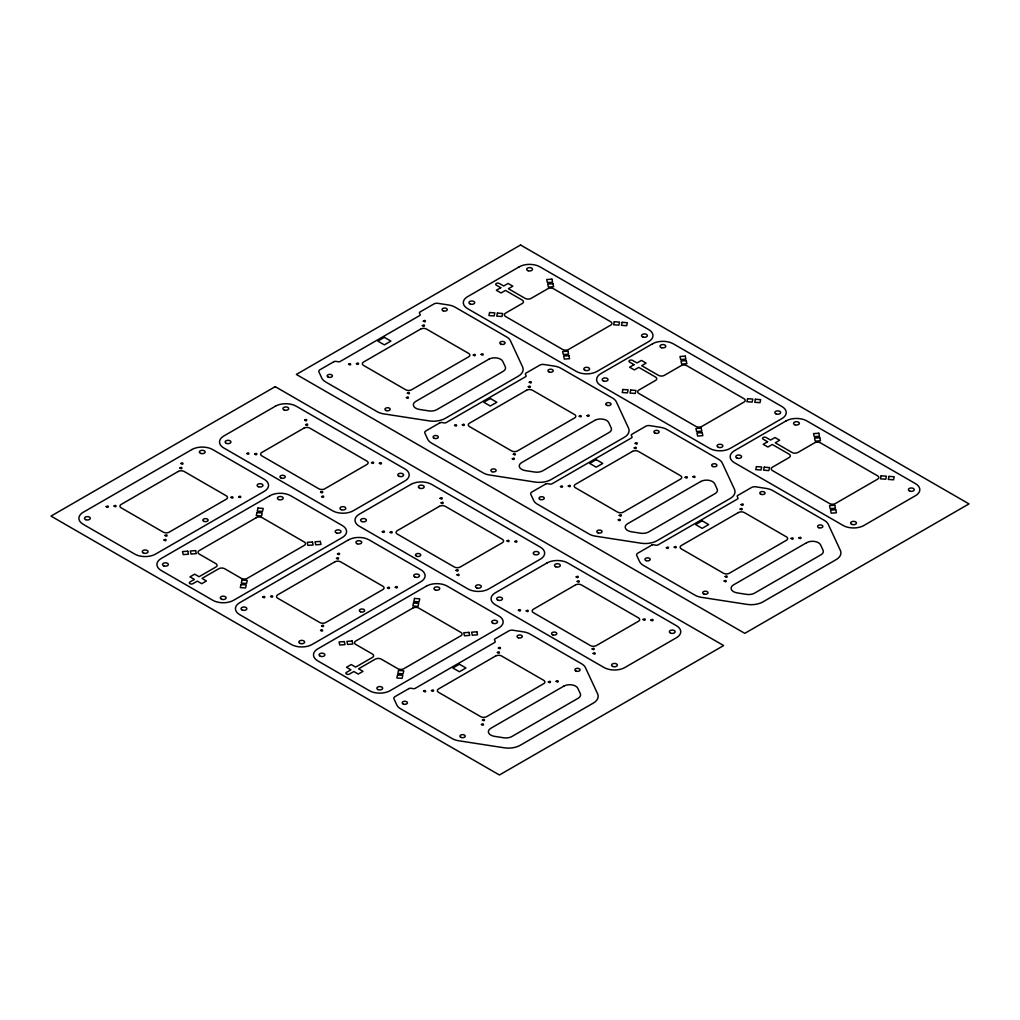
<?xml version="1.0" encoding="UTF-8"?>
<svg xmlns="http://www.w3.org/2000/svg" width="1020" height="1020" viewBox="0 0 1020 1020"><rect width="100%" height="100%" fill="white"/><g stroke="black" fill="none" stroke-linecap="round" stroke-linejoin="round"><path stroke-width="1.5" d="M106.207 506.659C108.745 509.248 109.382 504.237 106.22 506.608M114.036 506.086C116.879 508.597 116.675 503.689 114.061 505.984M164.003 540.026C166.655 542.589 166.91 537.616 164.029 539.924M164.998 535.5C167.548 538.126 168.058 533.052 165.01 535.449M179.941 468.027C182.886 470.59 182.376 465.528 179.941 468.027M180.948 463.514C183.817 466.063 183.498 461.053 180.961 463.462M230.915 497.454C233.848 499.94 233.516 495.044 230.941 497.352M238.744 496.867C241.778 499.405 241.102 494.33 238.744 496.867M246.853 453.53C249.658 456.093 249.53 451.057 246.853 453.53M254.668 454.104C257.129 456.692 257.945 451.656 254.694 454.002M262.765 597.044C265.646 599.53 265.417 594.685 262.79 596.942M270.593 596.47C273.398 599.046 273.398 593.908 270.593 596.47M304.636 420.163C307.479 422.739 307.39 417.562 304.636 420.163M305.643 424.677C308.41 427.278 308.384 422.14 305.643 424.677M320.586 492.163C323.161 494.738 323.761 489.689 320.599 492.112M321.58 496.676C324.22 499.214 324.628 494.292 321.606 496.574M320.548 630.411C323.391 632.974 323.302 627.874 320.548 630.411M321.555 625.885C324.411 628.396 324.258 623.5 321.58 625.783M336.498 558.412C339.328 560.987 339.265 555.849 336.498 558.412M348.598 364.255C351.492 366.817 351.25 361.743 348.598 364.255M337.505 553.898C340.081 556.448 340.54 551.552 337.531 553.796M356.426 363.681C358.951 366.269 359.614 361.271 356.439 363.63M371.548 462.736C374.416 465.235 374.289 460.326 371.573 462.634M379.376 463.309C381.875 465.923 382.513 460.912 379.389 463.258M382.309 531.739C384.961 534.289 385.331 529.316 382.334 531.637M390.137 532.312C392.827 534.901 393.006 529.89 390.15 532.261M387.46 587.839C390.38 590.325 390.099 585.442 387.485 587.737M406.393 397.621C409.033 400.222 409.25 395.186 406.393 397.57M395.288 587.252C397.928 589.866 398.335 584.715 395.288 587.252M407.388 393.108C410.448 395.62 409.823 390.583 407.388 393.108M422.344 325.635C424.843 328.198 425.62 323.187 422.369 325.533M423.338 321.109C426.181 323.684 426.105 318.546 423.338 321.109M423.631 691.165C426.602 693.715 426.003 688.666 423.631 691.165M440.104 498.372C442.642 500.96 443.254 495.962 440.117 498.321M441.099 502.885C443.687 505.448 444.133 500.552 441.125 502.783M431.46 690.578C433.704 693.256 434.813 688.207 431.46 690.527M454.525 425.416C457.228 427.954 457.483 422.969 454.55 425.314M462.353 424.843C465.324 427.393 464.737 422.344 462.353 424.843M456.055 570.371C458.579 572.998 459.14 567.872 456.055 570.371M457.049 574.885C459.994 577.409 459.663 572.424 457.062 574.834M473.305 355.049C476.085 357.65 476.034 352.512 473.305 355.049M481.134 354.475C484.067 356.974 483.722 352.078 481.159 354.373M481.414 724.519C484.411 727.018 484.041 722.02 481.427 724.468M482.422 720.005C485.265 722.568 485.048 717.481 482.422 720.005M497.365 652.532C500.208 655.019 500.119 650.148 497.39 652.43M498.372 648.006C501.1 650.569 501.266 645.545 498.372 647.955M507.017 540.944C509.758 543.507 509.719 538.573 507.042 540.842M512.32 458.783C515.087 461.359 515.074 456.284 512.32 458.783M513.315 454.257C516.26 456.756 515.929 451.86 513.341 454.155M514.845 541.518C517.663 544.093 517.612 538.955 514.845 541.518M528.271 386.784C531.305 389.27 530.821 384.298 528.271 386.733M529.265 382.27C532.121 384.833 532.006 379.72 529.265 382.27M518.402 610.304C520.99 612.867 521.437 607.971 518.428 610.202M526.231 610.891C529.074 613.453 528.819 608.43 526.243 610.84M548.327 681.947C550.876 684.535 551.476 679.537 548.339 681.895M560.452 486.578C563.244 489.103 563.359 484.105 560.464 486.527M556.155 681.373C559.049 683.859 558.832 679.001 556.181 681.271M568.28 485.992C570.868 488.554 571.315 483.658 568.306 485.89M579.232 416.211C582.254 418.748 581.642 413.661 579.232 416.211M576.198 576.95C578.977 579.5 579.016 574.502 576.211 576.899M587.061 415.637C589.675 418.238 590.121 413.151 587.061 415.637M577.192 581.464C579.768 584.026 580.24 579.118 577.218 581.362M592.148 648.937C594.915 651.538 594.915 646.399 592.148 648.937M593.143 653.463C595.986 655.962 595.884 651.091 593.168 653.361M618.247 519.945C620.887 522.495 621.18 517.586 618.273 519.843M619.242 515.419C621.907 518.007 622.327 512.881 619.242 515.419M634.198 447.946C636.824 450.547 637.232 445.421 634.198 447.946M635.192 443.419C638.099 445.918 637.857 440.984 635.218 443.317M643.11 619.522C645.418 622.136 646.387 617.202 643.135 619.42M650.938 620.096C653.361 622.736 654.253 617.572 650.938 620.096M666.379 547.727C669.005 550.341 669.426 545.203 666.379 547.727M674.207 547.153C676.961 549.729 677 544.718 674.22 547.102M685.159 477.373C687.607 479.948 688.449 474.925 685.185 477.271M692.988 476.786C695.946 479.336 695.385 474.313 692.988 476.786M724.174 581.094C727.069 583.644 726.763 578.646 724.187 581.043M725.182 576.581C728.127 579.13 727.579 574.094 725.182 576.581M740.125 509.095C742.751 511.67 743.083 506.698 740.15 508.993M741.119 504.581C743.656 507.195 744.217 502.159 741.132 504.53M791.087 538.522C794.121 541.008 793.649 536.035 791.099 538.471M798.915 537.948C801.541 540.485 801.962 535.577 798.94 537.846M240.988 584.562L240.312 587.584L245.565 587.979L246.228 584.944L240.988 584.562M241.995 580.048L241.319 583.07L246.559 583.453L247.235 580.431L241.995 580.048M256.938 512.563L256.262 515.597L261.502 515.98L262.178 512.958L256.938 512.563M257.933 508.049L257.269 511.071L262.51 511.453L263.185 508.432L257.933 508.049M397.545 674.947L396.869 677.968L402.109 678.364L402.785 675.329L397.545 674.947M398.539 670.433L397.876 673.455L403.117 673.837L403.792 670.816L398.539 670.433M413.495 602.947L412.819 605.982L418.06 606.364L418.736 603.343L413.495 602.947M414.49 598.434L413.827 601.456L419.067 601.851L419.73 598.817L414.49 598.434M489.587 312.528L488.924 315.55L494.164 315.945L494.827 312.91L489.587 312.528M497.416 313.102L496.753 316.136L501.993 316.519L502.656 313.497L497.416 313.102M614.295 321.733L613.619 324.768L618.859 325.15L619.535 322.129L614.295 321.733M622.123 322.32L621.448 325.342L626.688 325.724L627.364 322.702L622.123 322.32M622.876 389.474L622.2 392.509L627.44 392.891L628.116 389.869L622.876 389.474M630.704 390.061L630.028 393.082L635.269 393.465L635.944 390.443L630.704 390.061M747.571 398.692L746.908 401.714L752.148 402.097L752.824 399.075L747.571 398.692M755.399 399.266L754.736 402.288L759.976 402.683L760.639 399.649L755.399 399.266M756.445 466.599L755.769 469.621L761.022 470.003L761.685 466.981L756.445 466.599M764.273 467.173L763.597 470.194L768.838 470.59L769.513 467.555L764.273 467.173M881.14 475.804L880.477 478.826L885.717 479.221L886.393 476.187L881.14 475.804M888.968 476.378L888.305 479.413L893.545 479.795L894.221 476.773L888.968 476.378M275.209 386.656L51 516.107L499.43 774.996L723.639 645.558L275.209 386.656M520.57 245.004L296.361 374.442L744.791 633.343L969 503.893L520.57 245.004M333.91 361.692L320.038 369.699A4.156 2.397 0 0 0 318.967 372.019L321.784 378.101A14.726 8.504 0 0 0 325.597 381.913L377.158 411.672A14.726 8.504 0 0 0 383.75 413.878L429.101 420.89A16.639 9.614 0 0 0 445.179 418.404L518.275 376.201A16.639 9.614 0 0 0 522.584 366.919L510.433 340.744A14.726 8.504 0 0 0 506.621 336.931L455.073 307.16A14.726 8.504 0 0 0 448.469 304.967L437.924 303.335A4.156 2.397 0 0 0 433.908 303.96L420.049 311.954A2.078 1.198 0 0 0 419.513 313.115L420.125 314.453A2.078 1.198 0 0 1 419.59 315.613L340.246 361.424A2.078 1.198 0 0 1 338.232 361.743L335.911 361.386A2.078 1.198 0 0 0 333.91 361.692M384.361 337.314L377.821 341.088L384.361 344.862L390.902 341.088L384.361 337.314M191.849 449.565L83.207 512.282A14.726 8.504 0 0 0 83.207 524.306L134.755 554.077A14.726 8.504 0 0 0 155.588 554.077L264.231 491.347A14.726 8.504 0 0 0 264.231 479.323L212.683 449.565A14.726 8.504 0 0 0 191.849 449.565M275.4 406.215L223.852 435.973A14.726 8.504 0 0 0 223.852 448.009L332.482 510.727A14.726 8.504 0 0 0 353.315 510.727L404.863 480.968A14.726 8.504 0 0 0 404.863 468.932L296.233 406.215A14.726 8.504 0 0 0 275.4 406.215M519.18 266.87L467.632 296.641A14.726 8.504 0 0 0 467.632 308.665L576.262 371.382A14.726 8.504 0 0 0 597.095 371.382L648.656 341.623A14.726 8.504 0 0 0 648.656 329.587L540.014 266.87A14.726 8.504 0 0 0 519.18 266.87M420.635 329.077L363.553 362.036A4.156 2.397 0 0 0 363.553 365.428L405.692 389.755A4.156 2.397 0 0 0 411.583 389.755L468.664 356.809A4.156 2.397 0 0 0 468.664 353.404L426.526 329.077A4.156 2.397 0 0 0 420.635 329.077M178.245 471.469L121.163 504.428A4.156 2.397 0 0 0 121.163 507.832L163.302 532.159A4.156 2.397 0 0 0 169.192 532.159L226.274 499.201A4.156 2.397 0 0 0 226.274 495.796L184.135 471.469A4.156 2.397 0 0 0 178.245 471.469M500.769 287.704L496.345 290.254L501.062 292.969L505.474 290.419L522.24 300.097A4.156 2.397 0 0 1 522.24 303.501L505.589 313.115A4.156 2.397 0 0 0 505.589 316.506L562.67 349.465A4.156 2.397 0 0 0 568.561 349.465L610.699 325.138A4.156 2.397 0 0 0 610.699 321.746L553.605 288.787A4.156 2.397 0 0 0 547.727 288.787L531.076 298.401A4.156 2.397 0 0 1 525.185 298.401L508.419 288.724L512.831 286.174L508.126 283.458L503.701 285.995L499.29 283.458A2.078 1.198 0 0 0 496.345 283.458A2.078 1.198 0 0 0 496.345 285.154L500.769 287.704M303.934 428.132L261.808 452.459A4.156 2.397 0 0 0 261.808 455.851L318.89 488.809A4.156 2.397 0 0 0 324.768 488.809L366.907 464.482A4.156 2.397 0 0 0 366.907 461.091L309.825 428.132A4.156 2.397 0 0 0 303.934 428.132M488.848 359.219L415.752 401.421A8.326 4.807 0 0 0 419.488 409.453L428.77 410.894A8.326 4.807 0 0 0 436.802 409.645L503.102 371.369A8.326 4.807 0 0 0 505.257 366.728L502.771 361.373A8.326 4.807 0 0 0 488.848 359.219M269.879 495.758L161.236 558.475A14.726 8.504 0 0 0 161.236 570.499L212.785 600.27A14.726 8.504 0 0 0 233.618 600.27L342.261 537.54A14.726 8.504 0 0 0 342.261 525.517L290.713 495.758A14.726 8.504 0 0 0 269.879 495.758M256.275 517.675L199.193 550.621A4.156 2.397 0 0 0 199.193 554.026L215.857 563.639A4.156 2.397 0 0 1 215.857 567.043L199.078 576.721L194.667 574.171L189.962 576.886L194.374 579.436L189.962 581.986A2.078 1.198 0 0 0 189.962 583.682A2.078 1.198 0 0 0 192.895 583.682L197.319 581.132L201.73 583.682L206.435 580.966L202.024 578.417L218.79 568.739A4.156 2.397 0 0 1 224.68 568.739L241.332 578.353A4.156 2.397 0 0 0 247.222 578.353L304.304 545.394A4.156 2.397 0 0 0 304.304 542.002L262.166 517.675A4.156 2.397 0 0 0 256.275 517.675M439.837 422.854L425.965 430.848A4.156 2.397 0 0 0 424.894 433.168L427.711 439.25A14.726 8.504 0 0 0 431.524 443.062L483.085 472.834A14.726 8.504 0 0 0 489.689 475.027L535.028 482.052A16.639 9.614 0 0 0 551.106 479.566L624.202 437.363A16.639 9.614 0 0 0 628.511 428.081L616.361 401.893A14.726 8.504 0 0 0 612.548 398.081L561 368.322A14.726 8.504 0 0 0 554.395 366.116L543.851 364.484A4.156 2.397 0 0 0 539.835 365.109L525.976 373.116A2.078 1.198 0 0 0 525.44 374.276L526.052 375.615A2.078 1.198 0 0 1 525.517 376.775L446.173 422.586A2.078 1.198 0 0 1 444.159 422.892L441.839 422.535A2.078 1.198 0 0 0 439.837 422.854M490.288 398.476L483.748 402.25L490.288 406.024L496.829 402.25L490.288 398.476M526.575 390.239L469.481 423.198A4.156 2.397 0 0 0 469.481 426.589L511.619 450.916A4.156 2.397 0 0 0 517.51 450.916L574.591 417.958A4.156 2.397 0 0 0 574.591 414.566L532.453 390.239A4.156 2.397 0 0 0 526.575 390.239M652.468 343.817L600.92 373.588A14.726 8.504 0 0 0 600.92 385.611L709.55 448.328A14.726 8.504 0 0 0 730.384 448.328L781.932 418.57A14.726 8.504 0 0 0 781.932 406.546L673.302 343.817A14.726 8.504 0 0 0 652.468 343.817M410.869 484.423L359.308 514.195A14.726 8.504 0 0 0 359.308 526.218L467.95 588.935A14.726 8.504 0 0 0 488.784 588.935L540.332 559.177A14.726 8.504 0 0 0 540.332 547.141L431.702 484.423A14.726 8.504 0 0 0 410.869 484.423M634.045 364.65L629.633 367.2L634.338 369.916L638.75 367.366L655.528 377.056A4.156 2.397 0 0 1 655.528 380.447L638.877 390.061A4.156 2.397 0 0 0 638.877 393.465L695.959 426.424A4.156 2.397 0 0 0 701.837 426.424L743.975 402.097A4.156 2.397 0 0 0 743.975 398.692L686.894 365.734A4.156 2.397 0 0 0 681.003 365.734L664.351 375.347A4.156 2.397 0 0 1 658.474 375.347L641.695 365.67L646.106 363.12L641.401 360.404L636.99 362.954L632.578 360.404A2.078 1.198 0 0 0 629.633 360.404A2.078 1.198 0 0 0 629.633 362.1L634.045 364.65M348.394 539.95L239.764 602.667A14.726 8.504 0 0 0 239.764 614.69L291.312 644.461A14.726 8.504 0 0 0 312.145 644.461L420.788 581.744A14.726 8.504 0 0 0 420.788 569.708L369.227 539.95A14.726 8.504 0 0 0 348.394 539.95M334.802 561.867L277.72 594.813A4.156 2.397 0 0 0 277.72 598.217L319.859 622.544A4.156 2.397 0 0 0 325.737 622.544L382.831 589.586A4.156 2.397 0 0 0 382.831 586.194L340.693 561.867A4.156 2.397 0 0 0 334.802 561.867M439.403 506.341L397.277 530.668A4.156 2.397 0 0 0 397.277 534.059L454.359 567.018A4.156 2.397 0 0 0 460.237 567.018L502.375 542.691A4.156 2.397 0 0 0 502.375 539.299L445.294 506.341A4.156 2.397 0 0 0 439.403 506.341M594.775 420.367L521.679 462.57A8.326 4.807 0 0 0 525.415 470.615L534.697 472.043A8.326 4.807 0 0 0 542.729 470.806L609.029 432.531A8.326 4.807 0 0 0 611.184 427.89L608.698 422.522A8.326 4.807 0 0 0 594.775 420.367M545.764 484.003L531.892 492.01A4.156 2.397 0 0 0 530.821 494.33L533.639 500.412A14.726 8.504 0 0 0 537.451 504.224L589.012 533.983A14.726 8.504 0 0 0 595.616 536.188L640.955 543.201A16.639 9.614 0 0 0 657.033 540.715L730.129 498.512A16.639 9.614 0 0 0 734.438 489.23L722.287 463.054A14.726 8.504 0 0 0 718.475 459.242L666.927 429.484A14.726 8.504 0 0 0 660.322 427.278L649.791 425.646A4.156 2.397 0 0 0 645.762 426.271L631.903 434.278A2.078 1.198 0 0 0 631.367 435.438L631.992 436.777A2.078 1.198 0 0 1 631.444 437.937L552.1 483.748A2.078 1.198 0 0 1 550.086 484.054L547.765 483.697A2.078 1.198 0 0 0 545.764 484.003M596.216 459.625L589.688 463.411L596.216 467.185L602.756 463.411L596.216 459.625M632.502 451.388L575.42 484.347A4.156 2.397 0 0 0 575.42 487.751L617.546 512.078A4.156 2.397 0 0 0 623.437 512.078L680.519 479.119A4.156 2.397 0 0 0 680.519 475.715L638.38 451.388A4.156 2.397 0 0 0 632.502 451.388M426.424 586.143L317.794 648.86A14.726 8.504 0 0 0 317.794 660.884L369.342 690.655A14.726 8.504 0 0 0 390.175 690.655L498.818 627.938A14.726 8.504 0 0 0 498.818 615.901L447.257 586.143A14.726 8.504 0 0 0 426.424 586.143M412.832 608.06L355.75 641.019A4.156 2.397 0 0 0 355.75 644.41L372.402 654.024A4.156 2.397 0 0 1 372.402 657.428L355.636 667.106L351.224 664.555L346.507 667.271L350.931 669.821L346.507 672.371A2.078 1.198 0 0 0 346.507 674.067A2.078 1.198 0 0 0 349.452 674.067L353.863 671.53L358.288 674.067L362.992 671.351L358.581 668.801L375.347 659.124A4.156 2.397 0 0 1 381.238 659.124L397.889 668.737A4.156 2.397 0 0 0 403.767 668.737L460.861 635.779A4.156 2.397 0 0 0 460.861 632.387L418.723 608.06A4.156 2.397 0 0 0 412.832 608.06M786.037 420.941L734.489 450.7A14.726 8.504 0 0 0 734.489 462.736L843.119 525.453A14.726 8.504 0 0 0 863.953 525.453L915.501 495.682A14.726 8.504 0 0 0 915.501 483.658L806.871 420.941A14.726 8.504 0 0 0 786.037 420.941M546.962 563.002L495.401 592.76A14.726 8.504 0 0 0 495.401 604.783L604.044 667.513A14.726 8.504 0 0 0 624.877 667.513L676.426 637.742A14.726 8.504 0 0 0 676.426 625.719L567.796 563.002A14.726 8.504 0 0 0 546.962 563.002M767.614 441.762L763.202 444.312L767.907 447.028L772.318 444.49L789.097 454.168A4.156 2.397 0 0 1 789.097 457.559L772.446 467.185A4.156 2.397 0 0 0 772.446 470.577L829.528 503.536A4.156 2.397 0 0 0 835.405 503.536L877.544 479.209A4.156 2.397 0 0 0 877.544 475.804L820.462 442.858A4.156 2.397 0 0 0 814.572 442.858L797.921 452.472A4.156 2.397 0 0 1 792.043 452.472L775.264 442.782L779.675 440.232L774.971 437.516L770.559 440.066L766.147 437.516A2.078 1.198 0 0 0 763.202 437.516A2.078 1.198 0 0 0 763.202 439.212L767.614 441.762M700.702 481.529L627.606 523.732A8.326 4.807 0 0 0 631.342 531.764L640.624 533.205A8.326 4.807 0 0 0 648.669 531.956L714.969 493.68A8.326 4.807 0 0 0 717.124 489.039L714.625 483.684A8.326 4.807 0 0 0 700.702 481.529M575.497 584.919L533.371 609.246A4.156 2.397 0 0 0 533.371 612.637L590.452 645.596A4.156 2.397 0 0 0 596.33 645.596L638.469 621.269A4.156 2.397 0 0 0 638.469 617.865L581.387 584.919A4.156 2.397 0 0 0 575.497 584.919M651.691 545.164L637.831 553.171A4.156 2.397 0 0 0 636.748 555.492L639.578 561.574A14.726 8.504 0 0 0 643.39 565.386L694.939 595.144A14.726 8.504 0 0 0 701.543 597.35L746.882 604.363A16.639 9.614 0 0 0 762.96 601.876L836.056 559.674A16.639 9.614 0 0 0 840.365 550.392L828.215 524.216A14.726 8.504 0 0 0 824.402 520.404L772.854 490.633A14.726 8.504 0 0 0 766.25 488.44L755.718 486.808A4.156 2.397 0 0 0 751.689 487.42L737.83 495.427A2.078 1.198 0 0 0 737.294 496.587L737.919 497.926A2.078 1.198 0 0 1 737.371 499.086L658.028 544.897A2.078 1.198 0 0 1 656.013 545.216L653.692 544.846A2.078 1.198 0 0 0 651.691 545.164M408.931 688.589L395.072 696.596A4.156 2.397 0 0 0 393.988 698.917L396.818 704.999A14.726 8.504 0 0 0 400.63 708.811L452.179 738.569A14.726 8.504 0 0 0 458.783 740.775L504.135 747.787A16.639 9.614 0 0 0 520.213 745.301L593.308 703.099A16.639 9.614 0 0 0 597.605 693.817L585.454 667.641A14.726 8.504 0 0 0 581.642 663.829L530.094 634.058A14.726 8.504 0 0 0 523.489 631.864L512.958 630.232A4.156 2.397 0 0 0 508.942 630.857L495.07 638.851A2.078 1.198 0 0 0 494.534 640.012L495.159 641.363A2.078 1.198 0 0 1 494.623 642.523L415.267 688.322A2.078 1.198 0 0 1 413.266 688.64L410.945 688.283A2.078 1.198 0 0 0 408.931 688.589M702.155 520.786L695.615 524.56L702.155 528.334L708.683 524.56L702.155 520.786M459.395 664.211L452.854 667.985L459.395 671.759L465.936 667.985L459.395 664.211M738.429 512.55L681.347 545.509A4.156 2.397 0 0 0 681.347 548.9L723.473 573.227A4.156 2.397 0 0 0 729.364 573.227L786.446 540.269A4.156 2.397 0 0 0 786.446 536.877L744.307 512.55A4.156 2.397 0 0 0 738.429 512.55M495.669 655.975L438.587 688.933A4.156 2.397 0 0 0 438.587 692.338L480.726 716.665A4.156 2.397 0 0 0 486.604 716.665L543.685 683.706A4.156 2.397 0 0 0 543.685 680.302L501.559 655.975A4.156 2.397 0 0 0 495.669 655.975M806.629 542.691L733.533 584.881A8.326 4.807 0 0 0 737.269 592.926L746.551 594.367A8.326 4.807 0 0 0 754.596 593.117L820.896 554.842A8.326 4.807 0 0 0 823.051 550.201L820.564 544.833A8.326 4.807 0 0 0 806.629 542.691M563.881 686.116L490.786 728.318A8.326 4.807 0 0 0 494.509 736.351L503.791 737.791A8.326 4.807 0 0 0 511.836 736.542L578.136 698.266A8.326 4.807 0 0 0 580.291 693.625L577.804 688.27A8.326 4.807 0 0 0 563.881 686.116M551.947 279.161L546.707 279.556L547.383 282.578L552.623 282.196L551.947 279.161M552.955 283.688L547.714 284.07L548.377 287.092L553.63 286.709L552.955 283.688M567.898 351.161L562.658 351.543L563.333 354.577L568.573 354.182L567.898 351.161M568.905 355.674L563.665 356.069L564.328 359.091L569.568 358.708L568.905 355.674M685.236 356.108L679.996 356.503L680.659 359.524L685.912 359.142L685.236 356.108M686.231 360.634L680.99 361.016L681.666 364.051L686.906 363.656L686.231 360.634M701.186 428.107L695.946 428.502L696.609 431.524L701.849 431.141L701.186 428.107M702.181 432.633L696.94 433.015L697.616 436.037L702.856 435.655L702.181 432.633M818.805 433.232L813.565 433.615L814.228 436.649L819.481 436.254L818.805 433.232M819.812 437.746L814.559 438.141L815.235 441.163L820.475 440.78L819.812 437.746M187.769 551.195L182.529 551.578L183.205 554.612L188.445 554.217L187.769 551.195M195.598 550.621L190.357 551.004L191.02 554.038L196.273 553.643L195.598 550.621M312.477 541.99L307.224 542.372L307.9 545.407L313.14 545.011L312.477 541.99M320.305 541.416L315.052 541.798L315.728 544.82L320.969 544.438L320.305 541.416M834.755 505.231L829.515 505.614L830.178 508.636L835.431 508.253L834.755 505.231M835.75 509.745L830.509 510.127L831.185 513.162L836.425 512.767L835.75 509.745M344.326 641.58L339.086 641.975L339.749 644.997L345.002 644.614L344.326 641.58M352.155 641.006L346.915 641.389L347.578 644.423L352.818 644.028L352.155 641.006M469.022 632.375L463.781 632.757L464.457 635.792L469.697 635.396L469.022 632.375M476.85 631.801L471.61 632.183L472.286 635.205L477.526 634.822L476.85 631.801M501.126 344.263A2.639 1.53 0 0 0 505.078 342.937A2.639 1.53 0 0 0 501.126 341.623A2.639 1.53 0 0 0 501.126 344.263M328.3 377.158A2.639 1.53 0 0 0 332.418 376.01A2.639 1.53 0 0 0 328.618 374.531A2.639 1.53 0 0 0 328.3 377.158M443.33 310.896A2.639 1.53 0 0 0 447.295 309.57A2.639 1.53 0 0 0 443.33 308.257A2.639 1.53 0 0 0 443.33 310.896M386.248 410.588A2.639 1.53 0 0 0 390.214 409.262A2.639 1.53 0 0 0 386.248 407.936A2.639 1.53 0 0 0 386.248 410.588M492.175 471.737A2.639 1.53 0 0 0 496.141 470.424A2.639 1.53 0 0 0 492.175 469.098A2.639 1.53 0 0 0 492.175 471.737M549.257 372.058A2.639 1.53 0 0 0 553.222 370.732A2.639 1.53 0 0 0 549.257 369.406A2.639 1.53 0 0 0 549.257 372.058M434.227 438.319A2.639 1.53 0 0 0 438.345 437.159A2.639 1.53 0 0 0 434.558 435.68A2.639 1.53 0 0 0 434.227 438.319M606.887 405.361A2.639 1.53 0 0 0 611.005 404.2A2.639 1.53 0 0 0 607.219 402.721A2.639 1.53 0 0 0 606.887 405.361M598.102 532.899A2.639 1.53 0 0 0 602.068 531.573A2.639 1.53 0 0 0 598.102 530.26A2.639 1.53 0 0 0 598.102 532.899M655.184 433.207A2.639 1.53 0 0 0 659.149 431.893A2.639 1.53 0 0 0 655.184 430.567A2.639 1.53 0 0 0 655.184 433.207M540.154 499.481A2.639 1.53 0 0 0 544.272 498.321A2.639 1.53 0 0 0 540.485 496.842A2.639 1.53 0 0 0 540.154 499.481M712.814 466.522A2.639 1.53 0 0 0 716.932 465.362A2.639 1.53 0 0 0 713.146 463.883A2.639 1.53 0 0 0 712.814 466.522M704.029 594.061A2.639 1.53 0 0 0 707.995 592.735A2.639 1.53 0 0 0 704.029 591.409A2.639 1.53 0 0 0 704.029 594.061M761.111 494.368A2.639 1.53 0 0 0 765.076 493.042A2.639 1.53 0 0 0 761.111 491.729A2.639 1.53 0 0 0 761.111 494.368M646.081 560.63A2.639 1.53 0 0 0 650.199 559.483A2.639 1.53 0 0 0 646.412 557.991A2.639 1.53 0 0 0 646.081 560.63M818.907 527.735A2.639 1.53 0 0 0 822.872 526.409A2.639 1.53 0 0 0 818.907 525.096A2.639 1.53 0 0 0 818.907 527.735M470.36 304.1A2.907 1.683 0 0 0 474.721 302.647A2.907 1.683 0 0 0 470.36 301.193A2.907 1.683 0 0 0 470.36 304.1M528.143 270.746A2.907 1.683 0 0 0 532.516 269.28A2.907 1.683 0 0 0 528.143 267.827A2.907 1.683 0 0 0 528.143 270.746M585.046 370.362A2.907 1.683 0 0 0 589.586 369.087A2.907 1.683 0 0 0 585.416 367.455A2.907 1.683 0 0 0 585.046 370.362M643.021 337.059A2.907 1.683 0 0 0 647.381 335.606A2.907 1.683 0 0 0 643.021 334.152A2.907 1.683 0 0 0 643.021 337.059M776.118 413.954A2.907 1.683 0 0 0 780.657 412.679A2.907 1.683 0 0 0 776.488 411.047A2.907 1.683 0 0 0 776.118 413.954M718.513 447.372A2.907 1.683 0 0 0 722.874 445.918A2.907 1.683 0 0 0 718.513 444.465A2.907 1.683 0 0 0 718.513 447.372M661.432 347.692A2.907 1.683 0 0 0 665.792 346.239A2.907 1.683 0 0 0 661.432 344.773A2.907 1.683 0 0 0 661.432 347.692M603.636 381.059A2.907 1.683 0 0 0 608.009 379.606A2.907 1.683 0 0 0 603.636 378.139A2.907 1.683 0 0 0 603.636 381.059M909.865 491.13A2.907 1.683 0 0 0 914.239 489.676A2.907 1.683 0 0 0 909.865 488.21A2.907 1.683 0 0 0 909.865 491.13M851.904 524.433A2.907 1.683 0 0 0 856.443 523.158A2.907 1.683 0 0 0 852.261 521.526A2.907 1.683 0 0 0 851.904 524.433M795.001 424.804A2.907 1.683 0 0 0 799.361 423.351A2.907 1.683 0 0 0 795.001 421.897A2.907 1.683 0 0 0 795.001 424.804M737.205 458.171A2.907 1.683 0 0 0 741.578 456.718A2.907 1.683 0 0 0 737.205 455.264A2.907 1.683 0 0 0 737.205 458.171M143.539 553.057A2.907 1.683 0 0 0 148.078 551.782A2.907 1.683 0 0 0 143.909 550.15A2.907 1.683 0 0 0 143.539 553.057M85.757 519.69A2.907 1.683 0 0 0 90.295 518.415A2.907 1.683 0 0 0 86.114 516.783A2.907 1.683 0 0 0 85.757 519.69M258.417 486.731A2.907 1.683 0 0 0 262.956 485.456A2.907 1.683 0 0 0 258.774 483.824A2.907 1.683 0 0 0 258.417 486.731M200.8 453.428A2.907 1.683 0 0 0 205.173 451.975A2.907 1.683 0 0 0 200.8 450.521A2.907 1.683 0 0 0 200.8 453.428M203.987 521.411A2.639 1.53 0 0 0 208.105 520.251A2.639 1.53 0 0 0 204.306 518.772A2.639 1.53 0 0 0 203.987 521.411M278.83 499.621A2.907 1.683 0 0 0 283.203 498.168A2.907 1.683 0 0 0 278.83 496.714A2.907 1.683 0 0 0 278.83 499.621M336.625 532.988A2.907 1.683 0 0 0 340.999 531.535A2.907 1.683 0 0 0 336.625 530.081A2.907 1.683 0 0 0 336.625 532.988M163.786 565.883A2.907 1.683 0 0 0 168.326 564.608A2.907 1.683 0 0 0 164.143 562.976A2.907 1.683 0 0 0 163.786 565.883M221.748 599.314A2.907 1.683 0 0 0 226.121 597.847A2.907 1.683 0 0 0 221.748 596.394A2.907 1.683 0 0 0 221.748 599.314M378.127 689.635A2.907 1.683 0 0 0 382.666 688.36A2.907 1.683 0 0 0 378.484 686.728A2.907 1.683 0 0 0 378.127 689.635M320.344 656.268A2.907 1.683 0 0 0 324.883 654.993A2.907 1.683 0 0 0 320.701 653.361A2.907 1.683 0 0 0 320.344 656.268M493.004 623.309A2.907 1.683 0 0 0 497.543 622.034A2.907 1.683 0 0 0 493.361 620.402A2.907 1.683 0 0 0 493.004 623.309M435.387 590.006A2.907 1.683 0 0 0 439.76 588.553A2.907 1.683 0 0 0 435.387 587.099A2.907 1.683 0 0 0 435.387 590.006M360.532 611.796A2.639 1.53 0 0 0 364.65 610.636A2.639 1.53 0 0 0 360.863 609.157A2.639 1.53 0 0 0 360.532 611.796M357.178 543.749A2.907 1.683 0 0 0 361.717 542.474A2.907 1.683 0 0 0 357.548 540.842A2.907 1.683 0 0 0 357.178 543.749M414.974 577.116A2.907 1.683 0 0 0 419.513 575.841A2.907 1.683 0 0 0 415.331 574.209A2.907 1.683 0 0 0 414.974 577.116M242.314 610.075A2.907 1.683 0 0 0 246.853 608.8A2.907 1.683 0 0 0 242.671 607.168A2.907 1.683 0 0 0 242.314 610.075M300.097 643.442A2.907 1.683 0 0 0 304.636 642.167A2.907 1.683 0 0 0 300.454 640.534A2.907 1.683 0 0 0 300.097 643.442M461.269 737.485A2.639 1.53 0 0 0 465.235 736.159A2.639 1.53 0 0 0 461.269 734.833A2.639 1.53 0 0 0 461.269 737.485M518.364 637.793A2.639 1.53 0 0 0 522.317 636.48A2.639 1.53 0 0 0 518.364 635.154A2.639 1.53 0 0 0 518.364 637.793M403.321 704.055A2.639 1.53 0 0 0 407.439 702.907A2.639 1.53 0 0 0 403.652 701.428A2.639 1.53 0 0 0 403.321 704.055M576.147 671.16A2.639 1.53 0 0 0 580.112 669.834A2.639 1.53 0 0 0 576.147 668.521A2.639 1.53 0 0 0 576.147 671.16M281.125 478.061A2.639 1.53 0 0 0 285.243 476.914A2.639 1.53 0 0 0 281.456 475.422A2.639 1.53 0 0 0 281.125 478.061M399.062 476.34A2.907 1.683 0 0 0 403.589 475.065A2.907 1.683 0 0 0 399.419 473.433A2.907 1.683 0 0 0 399.062 476.34M341.267 509.707A2.907 1.683 0 0 0 345.805 508.432A2.907 1.683 0 0 0 341.623 506.8A2.907 1.683 0 0 0 341.267 509.707M284.185 410.014A2.907 1.683 0 0 0 288.724 408.752A2.907 1.683 0 0 0 284.542 407.12A2.907 1.683 0 0 0 284.185 410.014M226.389 443.381A2.907 1.683 0 0 0 230.928 442.106A2.907 1.683 0 0 0 226.759 440.474A2.907 1.683 0 0 0 226.389 443.381M361.858 521.59A2.907 1.683 0 0 0 366.397 520.327A2.907 1.683 0 0 0 362.215 518.695A2.907 1.683 0 0 0 361.858 521.59M419.653 488.236A2.907 1.683 0 0 0 424.192 486.961A2.907 1.683 0 0 0 420.01 485.329A2.907 1.683 0 0 0 419.653 488.236M476.735 587.915A2.907 1.683 0 0 0 481.274 586.64A2.907 1.683 0 0 0 477.092 585.008A2.907 1.683 0 0 0 476.735 587.915M534.518 554.548A2.907 1.683 0 0 0 539.057 553.274A2.907 1.683 0 0 0 534.888 551.641A2.907 1.683 0 0 0 534.518 554.548M416.594 556.27A2.639 1.53 0 0 0 420.712 555.122A2.639 1.53 0 0 0 416.925 553.643A2.639 1.53 0 0 0 416.594 556.27M497.951 600.168A2.907 1.683 0 0 0 502.49 598.893A2.907 1.683 0 0 0 498.308 597.261A2.907 1.683 0 0 0 497.951 600.168M555.747 566.801A2.907 1.683 0 0 0 560.286 565.526A2.907 1.683 0 0 0 556.104 563.894A2.907 1.683 0 0 0 555.747 566.801M612.829 666.493A2.907 1.683 0 0 0 617.368 665.218A2.907 1.683 0 0 0 613.186 663.587A2.907 1.683 0 0 0 612.829 666.493M670.612 633.127A2.907 1.683 0 0 0 675.151 631.852A2.907 1.683 0 0 0 670.981 630.22A2.907 1.683 0 0 0 670.612 633.127M552.687 634.848A2.639 1.53 0 0 0 556.805 633.688A2.639 1.53 0 0 0 553.019 632.209A2.639 1.53 0 0 0 552.687 634.848"/></g></svg>
